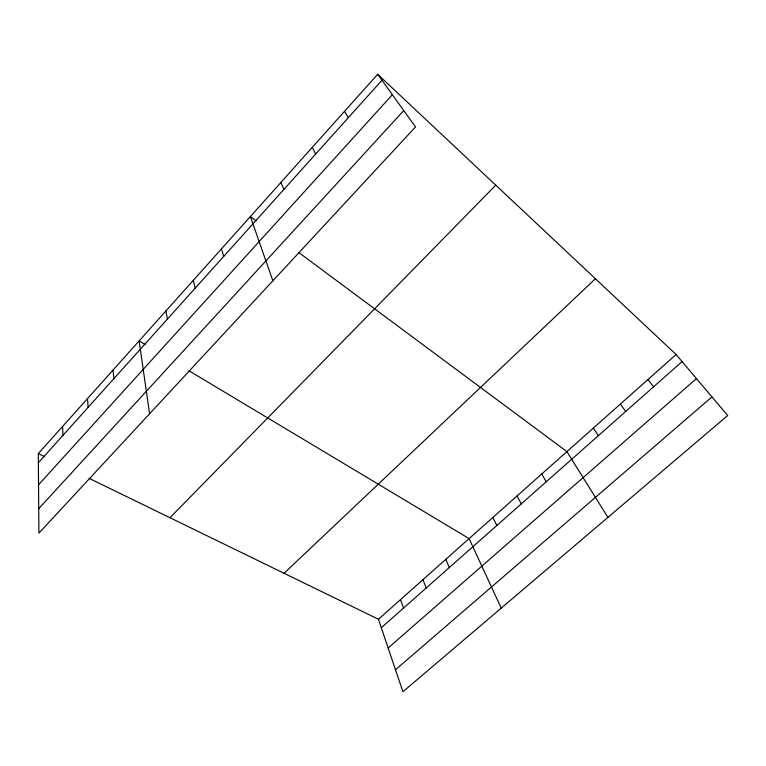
<?xml version="1.0" encoding="UTF-8"?>
<svg xmlns="http://www.w3.org/2000/svg" width="766" height="766" viewBox="0 0 766 766"><rect width="100%" height="100%" fill="white"/><g stroke="black" fill="none" stroke-linecap="round" stroke-linejoin="round"><path stroke-width="1.15" d="M377.686 74.264L415.517 126.936L38.903 533.155L38.3 453.596L377.686 74.264L676.091 354.505L727.7 415.526L402.926 691.736L378.442 619.254L89.22 478.396M38.367 462.741L381.975 80.229M38.539 484.782L392.374 94.716M38.721 508.691L403.759 110.563M169.985 517.73L495.755 185.152M284.062 573.294L595.421 278.738M378.442 619.254L676.091 354.505M381.305 627.727L682.085 361.59M388.161 648.007L696.457 378.586M395.505 669.762L711.959 396.912M38.3 453.596L44.696 456.718M145.205 344.556L139.125 340.908L149.581 413.774M188.972 370.773L469.108 538.613L501.242 608.118M256.093 220.819L250.367 216.567L272.868 280.796M298.711 252.464L566.917 451.614L607.907 517.404M647.94 379.543L653.609 386.782M620.374 404.065L625.726 411.447M593.372 428.079L598.428 435.605M344.537 111.319L348.358 117.658M541.753 474.001L546.254 481.776M517.069 495.956L521.311 503.846M312.289 147.359L315.669 154.043M492.864 517.49L496.847 525.495M445.802 559.343L449.316 567.549M280.911 182.432L283.87 189.441M422.937 579.68L426.222 587.982M400.484 599.654L403.558 608.041M221.489 248.845L223.691 256.438M193.348 280.308L195.186 288.16M165.896 310.986L167.409 319.087M112.995 370.112L113.895 378.663M87.506 398.607L88.109 407.368M62.611 426.432L62.936 435.385"/></g></svg>
